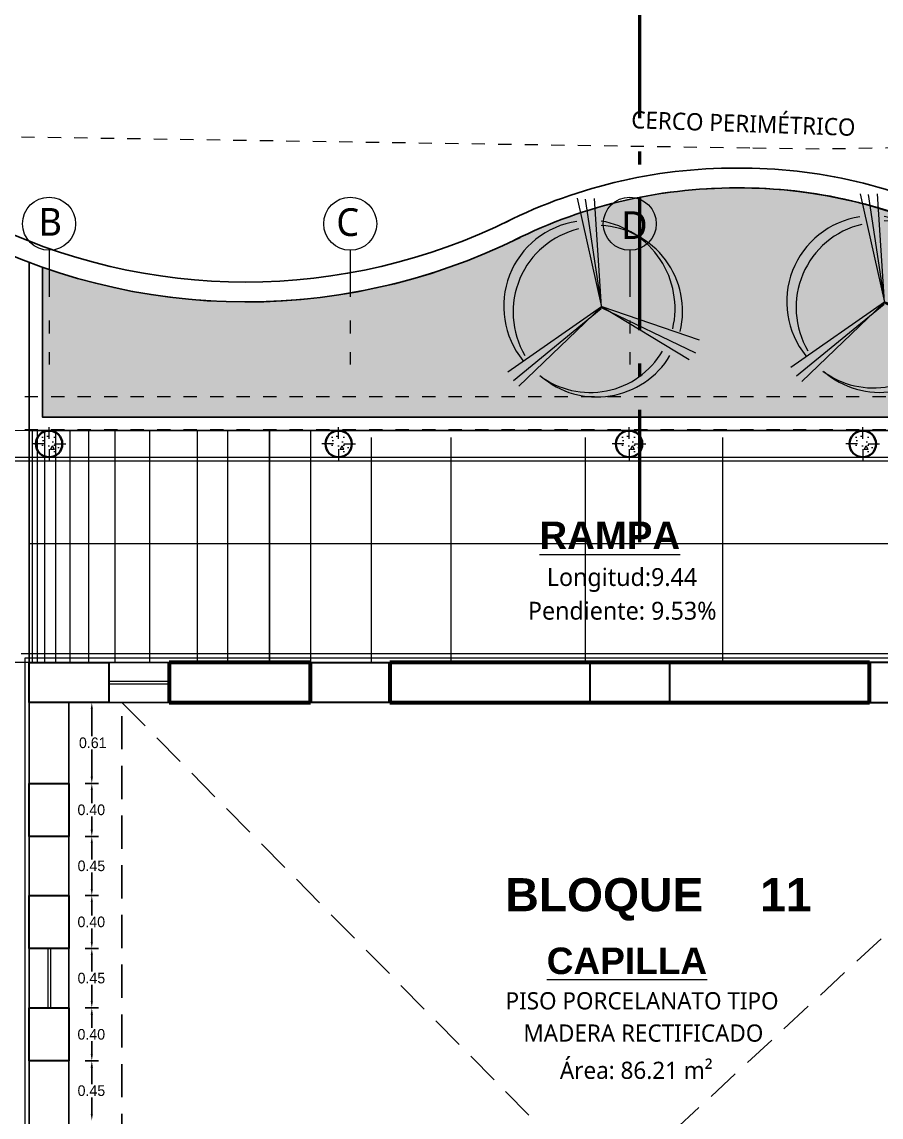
# Model space of a CAD drawing. Header units: millimetres. Extents: x 1 to 121, y 0 to 90.
# Drawn here: x 81.35 to 87.84, y 66.76 to 75.03 of the extents above; entities that cross this region are included whole.
import ezdxf

# ---------------------------------------------------------------- set-up
doc = ezdxf.new("R2010")
doc.units = ezdxf.units.MM
for name, pattern in [('1CORTE', [1.5, 1, -0.25, 0, -0.25]), ('DASHED2', [0.375, 0.25, -0.125]), ('Dot & Dashed', [0.670277762413025, 0.352777767181396, -0.176388883590699, 0, -0.14111111164093])]:
    doc.linetypes.add(name, pattern=pattern)
for name, color, linetype, lineweight in [('0-ARBOL', 64, 'Continuous', 0), ('AA. Proyeccion Corte', 10, '1CORTE', 50), ('EJES', 1, 'Continuous', 13), ('flechas', 180, 'Continuous', 15), ('letras sr', 7, 'Continuous', 5), ('linea 001', 252, 'Continuous', 0), ('Muros el', 144, 'Continuous', 60), ('Proyeccciones', 1, 'DASHED2', 18), ('Structural - Bearing_Pen_No__20', 1, 'Continuous', 0), ('VENTANA', 141, 'Continuous', 0)]:
    doc.layers.add(name, color=color, linetype=linetype, lineweight=lineweight)
for name, color, linetype, lineweight, true_color in [('Structural - Bearing_Pen_No__169', 7, 'Continuous', 13, 0x68b353), ('Structural - Bearing_Pen_No__28', 7, 'Continuous', 35, 0xa80f02), ('Terreno & Paisaje - Terrenos_Pen_No__169', 7, 'Continuous', 13, 0x68b353)]:
    doc.layers.add(name, color=color, linetype=linetype, lineweight=lineweight, true_color=true_color)
doc.styles.add('01COTAS', font='GOTHIC.TTF')
doc.styles.add('Generales', font='trebuc.ttf', dxfattribs={"height": 0.1})
doc.styles.add('Santa Rosa 1 50', font='trebuc.ttf')
doc.styles.add('TURBO_BASS', font='swisseb.ttf')

# ---------------------------------------------------------------- blocks, each defined once
blk = doc.blocks.new('ar7')
for p, q in [((88.07819218078225, 37.81921807819258), (92.00479952004838, 20.47995200479999)), ((89.37706229377099, 37.70622937706269), (92.00379962003836, 20.3799620038001)), ((92.00479952004838, 20.47995200479999), (90.87791220877946, 37.79122087791259)), ((92.00479952004838, 20.47995200479999), (77.00029997000337, 10.0299970003004)), ((77.88721127887248, 8.721127887211317), (91.9018098190185, 20.18098190181029)), ((78.77812218778158, 7.812218778122228), (92.00479952004838, 20.47995200479999)), ((91.90380961903847, 20.38096190381009), (107.031296870317, 13.12968703129729)), ((92.10478952104827, 20.47895210478999), (106.020397960208, 12.03979602039839)), ((107.651234876517, 15.12348765123529), (92.10478952104827, 20.47895210478999))]:
    blk.add_line(p, q)
for centre, radius, start, end in [((90.0414725404587, 20.56298983991883), 13.70337409208423, 98.39343324503977, 219.1797509694021), ((91.17633392911088, 19.73886166070865), 13.76270615131507, 346.6212311606487, 86.84078799996908), ((89.55422906554696, 20.19518378195199), 14.18773711503295, 346.8452160414349, 80.31190670171722), ((91.48286819669715, 19.63731128333134), 13.64874414053011, 103.3595825852463, 210.5356712251809), ((90.16910519510529, 20.21096436039737), 13.430133965601, 233.0434795606987, 329.4405935163784), ((91.21888540280486, 19.739920981536), 13.67649494630806, 229.2629980509103, 328.8764021112596)]:
    blk.add_arc(centre, radius, start, end)

msp = doc.modelspace()

# ---------------------------------------------------------------- hatches: boundary and pattern name
at = {"layer": 'Structural - Bearing_Pen_No__169', "linetype": 'Continuous', "lineweight": 13, "true_color": 0x68b353}
h = msp.add_hatch(dxfattribs=at)
h.set_pattern_fill('STRUCTURAL_CONCRETE', color=85, scale=0.5, style=0, pattern_type=2)
h.set_pattern_definition([(0, (78.59529579236914, 69.46202088663495), (0, 0.3117691577510656), [0.0300000011921, -0.1500000059605]), (0, (78.68529579594542, 69.61790545913618), (0, 0.3117691577510656), [0.0300000011921, -0.1500000059605]), (60.00000000000014, (78.59529579236914, 69.46202088663495), (-0.2700000107289013, 0.1558845788755322), [0.0300000011921, -0.1500000059605]), (60.00000000000014, (78.7752957995217, 69.46202088663495), (-0.2700000107289013, 0.1558845788755322), [0.0300000011921, -0.1500000059605]), (120.0000000000003, (78.62529579356124, 69.46202088663495), (0.2700000107289002, 0.1558845788755341), [0.03000000119209997, -0.1500000059604997]), (120.0000000000003, (78.8052958007138, 69.46202088663495), (0.2700000107289002, 0.1558845788755341), [0.03000000119209997, -0.1500000059604997]), (0, (78.59529579236914, 69.49202088782704), (0, 0.0600000023842), [0, -0.0600000023842, 0, -0.0900000035763]), (44.99999999999999, (78.62529579356124, 69.49202088782704), (-0.04242640855707682, 0.04242640855707686), [0, -0.04500000178815, 0, -0.07500000298025])])
h.paths.add_polyline_path([(81.55518126436027, 71.74087922896933), (81.65518126436018, 71.84087922896924), (81.55518118207146, 71.94087922896915), (81.45605694727692, 71.8540841433105)])
h = msp.add_hatch(dxfattribs=at)
h.set_pattern_fill('STRUCTURAL_CONCRETE', color=85, scale=0.5, style=0, pattern_type=2)
h.set_pattern_definition([(0, (80.78122050230013, 69.46202088663495), (0, 0.3117691577510656), [0.0300000011921, -0.1500000059605]), (0, (80.87122050587641, 69.61790545913618), (0, 0.3117691577510656), [0.0300000011921, -0.1500000059605]), (60.00000000000014, (80.78122050230013, 69.46202088663495), (-0.2700000107289013, 0.1558845788755322), [0.0300000011921, -0.1500000059605]), (60.00000000000014, (80.96122050945269, 69.46202088663495), (-0.2700000107289013, 0.1558845788755322), [0.0300000011921, -0.1500000059605]), (120.0000000000003, (80.81122050349222, 69.46202088663495), (0.2700000107289002, 0.1558845788755341), [0.03000000119209997, -0.1500000059604997]), (120.0000000000003, (80.99122051064478, 69.46202088663495), (0.2700000107289002, 0.1558845788755341), [0.03000000119209997, -0.1500000059604997]), (0, (80.78122050230013, 69.49202088782704), (0, 0.0600000023842), [0, -0.0600000023842, 0, -0.0900000035763]), (44.99999999999999, (80.81122050349222, 69.49202088782704), (-0.04242640855707682, 0.04242640855707686), [0, -0.04500000178815, 0, -0.07500000298025])])
h.paths.add_polyline_path([(83.74110597429126, 71.74087922896933), (83.84110597429117, 71.84087922896924), (83.74110589200245, 71.94087922896915), (83.64198165720791, 71.8540841433105)])
h = msp.add_hatch(dxfattribs=at)
h.set_pattern_fill('STRUCTURAL_CONCRETE', color=85, scale=0.5, style=0, pattern_type=2)
h.set_pattern_definition([(0, (82.97326119861918, 69.46202088663495), (0, 0.3117691577510656), [0.0300000011921, -0.1500000059605]), (0, (83.06326120219546, 69.61790545913618), (0, 0.3117691577510656), [0.0300000011921, -0.1500000059605]), (60.00000000000014, (82.97326119861918, 69.46202088663495), (-0.2700000107289013, 0.1558845788755322), [0.0300000011921, -0.1500000059605]), (60.00000000000014, (83.15326120577174, 69.46202088663495), (-0.2700000107289013, 0.1558845788755322), [0.0300000011921, -0.1500000059605]), (120.0000000000003, (83.00326119981128, 69.46202088663495), (0.2700000107289002, 0.1558845788755341), [0.03000000119209997, -0.1500000059604997]), (120.0000000000003, (83.18326120696383, 69.46202088663495), (0.2700000107289002, 0.1558845788755341), [0.03000000119209997, -0.1500000059604997]), (0, (82.97326119861918, 69.49202088782704), (0, 0.0600000023842), [0, -0.0600000023842, 0, -0.0900000035763]), (44.99999999999999, (83.00326119981128, 69.49202088782704), (-0.04242640855707682, 0.04242640855707686), [0, -0.04500000178815, 0, -0.07500000298025])])
h.paths.add_polyline_path([(85.93314667061031, 71.74087922896933), (86.03314667061022, 71.84087922896924), (85.9331465883215, 71.94087922896915), (85.83402235352696, 71.8540841433105)])
h = msp.add_hatch(dxfattribs=at)
h.set_pattern_fill('STRUCTURAL_CONCRETE', color=85, scale=0.5, style=0, pattern_type=2)
h.set_pattern_definition([(0, (84.73721162838319, 69.46202088663495), (0, 0.3117691577510656), [0.0300000011921, -0.1500000059605]), (0, (84.82721163195947, 69.61790545913618), (0, 0.3117691577510656), [0.0300000011921, -0.1500000059605]), (60.00000000000014, (84.73721162838319, 69.46202088663495), (-0.2700000107289013, 0.1558845788755322), [0.0300000011921, -0.1500000059605]), (60.00000000000014, (84.91721163553575, 69.46202088663495), (-0.2700000107289013, 0.1558845788755322), [0.0300000011921, -0.1500000059605]), (120.0000000000003, (84.76721162957529, 69.46202088663495), (0.2700000107289002, 0.1558845788755341), [0.03000000119209997, -0.1500000059604997]), (120.0000000000003, (84.94721163672784, 69.46202088663495), (0.2700000107289002, 0.1558845788755341), [0.03000000119209997, -0.1500000059604997]), (0, (84.73721162838319, 69.49202088782704), (0, 0.0600000023842), [0, -0.0600000023842, 0, -0.0900000035763]), (44.99999999999999, (84.76721162957529, 69.49202088782704), (-0.04242640855707682, 0.04242640855707686), [0, -0.04500000178815, 0, -0.07500000298025])])
h.paths.add_polyline_path([(87.69709710037432, 71.74087922896933), (87.79709710037423, 71.84087922896924), (87.69709701808551, 71.94087922896915), (87.59797278329097, 71.8540841433105)])
at = {"layer": 'Terreno & Paisaje - Terrenos_Pen_No__169', "linetype": 'Continuous'}
h = msp.add_hatch(dxfattribs=at)
h.set_pattern_fill('CROSS', color=256, scale=0.017, style=0)
h.set_pattern_definition([(0, (0, 0), (0.10795, 0.10795), [0.053975, -0.161925]), (90, (0.0269875, -0.0269875), (-0.10795, 0.10795), [0.053975, -0.161925])])
edge = h.paths.add_edge_path()
edge.add_line((81.50518677140326, 73.17427888987015), (81.50535794047128, 72.0434687207569))
edge.add_line((81.50535794047128, 72.0434687207569), (93.77430748475366, 72.04479516402105))
edge.add_line((93.77430748475366, 72.04479516402105), (93.77412892718208, 73.69636511475476))
edge.add_arc((94.25738026257848, 69.99572120143468), 3.732063400634474, 97.4399125133401, 116.5763409879652)
edge.add_arc((90.55193699383958, 77.55146676144562), 4.683583843883163, 243.68862604935111, 295.7635186312315, ccw=False)
edge.add_arc((86.74585790176863, 69.99892194675854), 3.774091443249191, 62.7153885289376, 116.4198458451785)
edge.add_arc((83.04039699752825, 77.55061881228119), 4.637803526982071, 250.66924402433432, 295.90543013013007, ccw=False)

# ---------------------------------------------------------------- linework, layer by layer
at = {"color": 3, "lineweight": 30}
for p, q in [((81.40518126414989, 69.89087922896945), (81.40518126414989, 70.19087922896952)), ((81.40518126414989, 70.19087922896952), (82.00628750026411, 70.19087922896952)), ((82.00628750026411, 70.19087922896952), (82.00628750026411, 69.89087922896945)), ((83.52843542612945, 69.8908792289686), (83.52843542612945, 70.19087922896867)), ((83.52843542612945, 70.19087922896867), (84.12843542612941, 70.19087922896867)), ((84.12843542612941, 70.19087922896867), (84.12843542612941, 69.8908792289686)), ((85.63843542612942, 69.8908792289686), (85.63843542612942, 70.19087922896867)), ((85.63843542612942, 70.19087922896867), (86.2384354261294, 70.19087922896867)), ((86.2384354261294, 70.19087922896867), (86.2384354261294, 69.8908792289686)), ((88.34843542612938, 70.19087922896867), (87.74843542612939, 70.19087922896867)), ((87.74843542612939, 70.19087922896867), (87.74843542612939, 69.8908792289686)), ((82.00628750026411, 69.89087922896945), (81.40518126414989, 69.89087922896945)), ((84.12843542612941, 69.8908792289686), (83.52843542612945, 69.8908792289686)), ((86.2384354261294, 69.8908792289686), (85.63843542612942, 69.8908792289686)), ((87.74843542612939, 69.8908792289686), (88.34843542612938, 69.8908792289686)), ((81.40518126414975, 68.87930268124623), (81.40518126414975, 69.27930268124632)), ((81.40518126414975, 69.27930268124632), (81.70518126414987, 69.27930268124632)), ((81.70518126414987, 69.27930268124632), (81.70518126414987, 68.87930268124623)), ((81.70518126414987, 68.87930268124623), (81.40518126414975, 68.87930268124623)), ((81.40518126414975, 68.03349767485221), (81.40518126414975, 68.43349767485225)), ((81.40518126414975, 68.43349767485225), (81.70518126414986, 68.4334976748518)), ((81.70518126414986, 68.4334976748518), (81.70518126414986, 68.03349767485176)), ((81.70518126414986, 68.03349767485176), (81.40518126414975, 68.03349767485221)), ((81.40518126414989, 67.18506808967922), (81.40518126414989, 67.5850680896792)), ((81.40518126414989, 67.5850680896792), (81.70518126414987, 67.5850680896792)), ((81.70518126414987, 67.5850680896792), (81.7051812641499, 67.18506808967922)), ((81.7051812641499, 67.18506808967922), (81.40518126414989, 67.18506808967922))]:
    msp.add_line(p, q, dxfattribs=at)
for p, q in [((82.46128750026412, 70.19087922896946), (82.00628750026412, 70.19087922896856)), ((81.40518126414989, 65.68663850450619), (81.40518126414989, 70.0908792289695)), ((81.70518126414986, 65.68663850450608), (81.70518126414986, 69.89087922896945)), ((82.4612875002641, 69.89087922896849), (82.00628750026411, 69.89087922896849))]:
    msp.add_line(p, q)
at = {"color": 9}
for p, q in [((81.82789299633843, 69.89087922896957), (81.92789299633843, 69.89087922896957)), ((81.87789299633843, 69.84087922896956), (81.87789299633843, 69.63509095510804)), ((81.87789299633843, 69.32930268124645), (81.87789299633843, 69.53509095510802)), ((81.82789299633843, 69.27930268124643), (81.92789299633843, 69.27930268124643)), ((81.82789299633832, 69.27930268124643), (81.92789299633831, 69.27930268124643)), ((81.87789299633832, 69.22930268124642), (81.87789299633832, 69.1293026812464)), ((81.87789299633832, 68.92930268124636), (81.87789299633832, 69.02930268124638)), ((81.82789299633832, 68.87930268124634), (81.92789299633831, 68.87930268124634)), ((81.8278929963381, 68.87930268124634), (81.92789299633809, 68.87930268124634)), ((81.87789299633809, 68.82930268124633), (81.87789299633809, 68.70640017804911)), ((81.87789299633809, 68.48349767485192), (81.87789299633809, 68.60640017804909)), ((81.8278929963381, 68.4334976748519), (81.92789299633809, 68.4334976748519)), ((81.8278929963379, 68.4334976748519), (81.92789299633789, 68.4334976748519)), ((81.87789299633789, 68.3834976748519), (81.87789299633789, 68.28349767485193)), ((81.87789299633789, 68.08349767485188), (81.87789299633789, 68.1834976748519)), ((81.8278929963379, 68.03349767485187), (81.92789299633789, 68.03349767485187)), ((81.82789299633792, 68.03349767485187), (81.92789299633792, 68.03349767485187)), ((81.87789299633792, 67.98349767485186), (81.87789299633792, 67.8592828822656)), ((81.87789299633792, 67.63506808967932), (81.87789299633792, 67.75928288226558)), ((81.82789299633792, 67.58506808967931), (81.92789299633792, 67.58506808967931)), ((81.82789299633775, 67.58506808967931), (81.92789299633775, 67.58506808967931)), ((81.87789299633775, 67.5350680896793), (81.87789299633775, 67.43506808967933)), ((81.87789299633775, 67.23506808967934), (81.87789299633775, 67.33506808967931)), ((81.82789299633775, 67.18506808967933), (81.92789299633775, 67.18506808967933)), ((81.82789299633761, 67.18506808967933), (81.9278929963376, 67.18506808967933)), ((81.87789299633761, 67.13506808967932), (81.87789299633761, 67.01006808967932)), ((81.87789299633761, 66.78506808967936), (81.87789299633761, 66.9100680896793))]:
    msp.add_line(p, q, dxfattribs=at)
at = {"color": 1, "linetype": 'DASHED2'}
for p, q in [((82.10518126415067, 65.78663850450593), (82.10518126415067, 69.89087922896945)), ((82.1051812641509, 69.89087922896957), (88.7772201228859, 63.12449772946556)), ((89.76111207706944, 69.89087922896945), (82.81924595788067, 63.46021951781333))]:
    msp.add_line(p, q, dxfattribs=at)
at = {"lineweight": -3}
for points in [[(81.40518126414962, 73.21065440457019), (81.40537307617822, 71.94346872075691), (93.8743184401291, 71.94346872075693), (93.8741266281005, 73.71763589739341)], [(81.50518677140326, 73.17427888987015), (81.50535794047128, 72.0434687207569), (93.77430762816054, 72.04346872075692), (93.77412892718209, 73.69636511475476)]]:
    msp.add_lwpolyline(points, dxfattribs=at)
for centre, radius, start, end in [((86.7362804615114, 70.04110853720272), 3.882063400634577, 88.97312755388533, 116.5631448903079), ((86.78194352744327, 70.14268551724331), 3.779938574485631, 62.18136829367472, 89.63759233567546), ((86.7362804615114, 70.04110853720272), 3.732063400634486, 88.97312755388533, 116.576340987965), ((86.78194352744327, 70.14268551724331), 3.62993857448554, 62.18136829367472, 89.63759233567546), ((83.04039699752826, 77.55061881228107), 4.637803526981964, 239.8142149281713, 296.5037379522856), ((83.04039699752826, 77.55061881228107), 4.487803526981873, 243.4443261230746, 296.5147477223391)]:
    msp.add_arc(centre, radius, start, end, dxfattribs=at)
at = {"color": 9}
for points in [[(81.86955966300509, 69.84087922896956), (81.88622632967177, 69.84087922896956), (81.87789299633843, 69.89087922896957)], [(81.86955966300509, 69.32930268124645), (81.88622632967177, 69.32930268124645), (81.87789299633843, 69.27930268124643)], [(81.86955966300498, 69.22930268124642), (81.88622632967166, 69.22930268124642), (81.87789299633832, 69.27930268124643)], [(81.86955966300498, 68.92930268124636), (81.88622632967166, 68.92930268124636), (81.87789299633832, 68.87930268124634)], [(81.86955966300475, 68.82930268124633), (81.88622632967143, 68.82930268124633), (81.87789299633809, 68.87930268124634)], [(81.86955966300475, 68.48349767485192), (81.88622632967143, 68.48349767485192), (81.87789299633809, 68.4334976748519)], [(81.86955966300455, 68.3834976748519), (81.88622632967123, 68.3834976748519), (81.87789299633789, 68.4334976748519)], [(81.86955966300455, 68.08349767485188), (81.88622632967123, 68.08349767485188), (81.87789299633789, 68.03349767485187)], [(81.86955966300458, 67.98349767485186), (81.88622632967126, 67.98349767485186), (81.87789299633792, 68.03349767485187)], [(81.86955966300458, 67.63506808967932), (81.88622632967126, 67.63506808967932), (81.87789299633792, 67.58506808967931)], [(81.86955966300441, 67.5350680896793), (81.88622632967109, 67.5350680896793), (81.87789299633775, 67.58506808967931)], [(81.86955966300441, 67.23506808967934), (81.88622632967109, 67.23506808967934), (81.87789299633775, 67.18506808967933)], [(81.86955966300427, 67.13506808967932), (81.88622632967095, 67.13506808967932), (81.87789299633761, 67.18506808967933)], [(81.86955966300427, 66.78506808967936), (81.88622632967095, 66.78506808967936), (81.87789299633761, 66.73506808967934)]]:
    msp.add_solid(points, dxfattribs=at)
at = {"layer": 'AA. Proyeccion Corte', "color": 7}
msp.add_line((86.01410146364114, 71.09893907592999), (86.01410146364114, 77.84030290263871), dxfattribs=at)
at = {"layer": 'EJES', "linetype": 'Dot & Dashed'}
for p, q in [((81.55518126493935, 73.3029746460301), (81.55518126493935, 72.44087908546427)), ((83.82843534457032, 73.30297464603021), (83.82843534457032, 72.44087908546439)), ((85.93843542686349, 73.30297464603032), (85.93843542686349, 72.4408790854645))]:
    msp.add_line(p, q, dxfattribs=at)
at = {"layer": 'EJES', "color": 1}
for centre in [(81.55518126493935, 73.50297464602997), (83.82843534457032, 73.50297464603008), (85.93843542686349, 73.5029746460302)]:
    msp.add_circle(centre, 0.2000000000000114, dxfattribs=at)
at = {"layer": 'flechas', "color": 7, "true_color": 0xffffff}
msp.add_line((81.40518127339264, 71.09087919566414), (90.46111207707065, 71.09087922896967), dxfattribs=at)
at = {"layer": 'linea 001'}
for p, q in [((79.65774634968099, 71.9467858146439), (93.62411199623875, 71.94098185960164)), ((81.40518126453158, 70.19087922896952), (81.40518126453158, 71.94608092770252)), ((81.4051812647291, 70.19087922896952), (81.40518127119014, 71.94608092769974)), ((81.4051812647291, 70.19087922896952), (81.40518127119014, 71.94608092769974)), ((81.40518126414989, 70.19087922896952), (81.40518126414962, 71.9460809277027)), ((81.40518127027198, 70.19087922896952), (81.40518127082001, 71.94608092769991)), ((81.40518127025524, 71.94608092770014), (81.4051812702552, 70.19087922896952)), ((81.43021791794905, 70.19087922896952), (81.43021791794918, 71.94607053062069)), ((81.46737980414122, 70.19087922896952), (81.46737980414134, 71.94605509823978)), ((81.52427340592762, 70.19087922896952), (81.52427340592773, 71.94603147178205)), ((81.60683366307305, 70.19087922896952), (81.60683366307372, 71.94599718661883)), ((81.71534355805623, 70.19087922896952), (81.71534355805599, 71.94595212523464)), ((81.85469786735005, 70.19087922896952), (81.85469786735057, 71.94589425495403)), ((82.05346068931509, 70.19087922896952), (82.05346068931522, 71.94581171383757)), ((82.3158276977959, 70.19087922896952), (82.31582769779614, 71.94570275952915)), ((82.67559991339328, 70.19087922896952), (82.67559991339334, 71.9455533553294)), ((82.90398314614191, 70.19087922896952), (82.90398314614178, 71.94545851361389)), ((83.22010857699348, 71.94532723480754), (83.22010857699348, 70.19087922896952)), ((83.2201085769936, 70.19087922896952), (83.22010857699348, 71.94532723480754)), ((83.52817868967257, 71.94519930116886), (83.52817868967257, 70.19087922896952)), ((83.98542390862445, 71.89087922896951), (83.98542390862445, 70.19087922896952)), ((84.58707049173411, 71.89087922896951), (84.58707049173411, 70.19087922896952)), ((85.6023391784329, 71.89087922896951), (85.6023391784329, 70.19087922896952)), ((86.63742476955727, 71.89087922896951), (86.63742476955724, 70.19087922896952)), ((79.90518126414995, 71.74087923683649), (93.58522085931801, 71.74087923683649)), ((93.585220859318, 71.71087923683653), (79.93518126414993, 71.71087923683652)), ((81.37518126414987, 70.25684817597002), (81.34518126414987, 70.25684817597002)), ((90.52111207707065, 70.25684817597002), (81.37518126414987, 70.25684817597002)), ((81.4051812647291, 70.19087915454773), (79.70518126472898, 70.19087915454773)), ((81.37518126414987, 70.19684817597008), (81.37518126414987, 70.22684817597005)), ((81.37518126414987, 70.22684817597005), (90.52111207707065, 70.22684817597005)), ((81.37518126414987, 70.09087915454771), (81.37518126414987, 70.19684817597008)), ((81.37518126414987, 65.68663850450619), (81.37518126414987, 70.0908792289695))]:
    msp.add_line(p, q, dxfattribs=at)
msp.add_lwpolyline([(81.50518677140326, 73.17427888987015), (81.50535794047128, 72.0434687207569), (93.77430748475366, 72.04479516402105), (93.77412892718208, 73.69636511475476, 0.08369301363485916), (92.58769305721655, 73.33345124782939, -0.231212415084231), (88.47594245386806, 73.3531094287866, 0.2387153054758019), (85.06659325614868, 73.37883858359704, -0.1999839188395263)], format="xyb", close=True, dxfattribs=at)
at = {"layer": 'Muros el', "ltscale": 0.05}
for p, q in [((82.46128750026412, 70.19087922896946), (82.4612875002641, 69.8908792289694)), ((83.52843542612946, 70.19087922896867), (82.46128750026412, 70.19087922896946)), ((83.52843542612945, 69.8908792289686), (83.52843542612946, 70.19087922896867)), ((84.12843542612943, 70.19087922896867), (84.12843542612941, 69.8908792289686)), ((87.7484354261294, 70.19087922896867), (84.12843542612943, 70.19087922896867)), ((87.74843542612939, 69.8908792289686), (87.7484354261294, 70.19087922896867)), ((82.4612875002641, 69.8908792289694), (83.52843542612945, 69.8908792289686)), ((84.12843542612941, 69.8908792289686), (87.74843542612939, 69.8908792289686))]:
    msp.add_line(p, q, dxfattribs=at)
at = {"layer": 'Proyeccciones', "linetype": 'DASHED2', "lineweight": 9, "ltscale": 0.4}
for p, q in [((86.84532084131723, 74.07326631019234), (77.52261452968924, 74.21331761512383)), ((87.36767444415403, 74.06646061026854), (86.84532084131723, 74.07326631019234))]:
    msp.add_line(p, q, dxfattribs=at)
at = {"layer": 'Proyeccciones', "color": 165, "linetype": 'DASHED2', "lineweight": 9, "ltscale": 0.4, "true_color": 0x5e67af}
for p, q in [((93.87107754374352, 72.1967858146445), (64.75948577591431, 72.1967858146445)), ((93.87107754374352, 71.9467858146445), (64.7594857759036, 71.9467858146445))]:
    msp.add_line(p, q, dxfattribs=at)
at = {"layer": 'Proyeccciones', "linetype": 'DASHED2', "lineweight": 9, "ltscale": 0.4}
for points in [[(105.3017760250213, 74.72962148929125), (93.36736915422449, 74.15294771394267), (87.36767444415403, 74.06646061026854)], [(105.3017760250213, 74.72962148929119), (93.36736915422449, 74.15294771394261), (87.36767444415403, 74.06646061026848)]]:
    msp.add_lwpolyline(points, dxfattribs=at)
at = {"layer": 'Structural - Bearing_Pen_No__20', "color": 1, "linetype": 'Continuous', "lineweight": 0}
for p, q in [((81.55518118207146, 71.88087917383018), (81.55518118207146, 71.96837917383004)), ((83.74110589200245, 71.88087917383018), (83.74110589200245, 71.96837917383004)), ((85.9331465883215, 71.88087917383018), (85.9331465883215, 71.96837917383004)), ((87.69709701808551, 71.88087917383018), (87.69709701808551, 71.96837917383004)), ((81.51518131949933, 71.84087914668044), (81.42768131949924, 71.84087914668044)), ((81.59518131949972, 71.84087914668044), (81.68268131949935, 71.84087914668044)), ((83.70110602943032, 71.84087914668044), (83.61360602943023, 71.84087914668044)), ((83.7811060294307, 71.84087914668044), (83.86860602943034, 71.84087914668044)), ((85.89314672574938, 71.84087914668044), (85.80564672574928, 71.84087914668044)), ((85.97314672574976, 71.84087914668044), (86.0606467257494, 71.84087914668044)), ((87.65709715551338, 71.84087914668044), (87.56959715551329, 71.84087914668044)), ((87.73709715551377, 71.84087914668044), (87.8245971555134, 71.84087914668044)), ((81.55518118207146, 71.80087917383003), (81.55518118207146, 71.71337917383016)), ((83.74110589200245, 71.80087917383003), (83.74110589200245, 71.71337917383016)), ((85.9331465883215, 71.80087917383003), (85.9331465883215, 71.71337917383016)), ((87.69709701808551, 71.80087917383003), (87.69709701808551, 71.71337917383016))]:
    msp.add_line(p, q, dxfattribs=at)
at = {"layer": 'Structural - Bearing_Pen_No__28', "color": 14, "linetype": 'Continuous', "lineweight": 35, "true_color": 0xa80f02}
for centre in [(81.55518126436027, 71.84087922896924), (83.74110597429126, 71.84087922896924), (85.93314667061031, 71.84087922896924), (87.69709710037432, 71.84087922896924)]:
    msp.add_circle(centre, 0.1, dxfattribs=at)
at = {"layer": 'VENTANA'}
for p, q in [((82.00628750026412, 70.05087922896851), (82.46128750026413, 70.05087922896851)), ((82.00628750026412, 70.03087922896853), (82.46128750026413, 70.03087922896853)), ((81.54518126414973, 68.03349767485199), (81.54518126414973, 67.58506808967903)), ((81.56518126414971, 68.03349767485199), (81.56518126414971, 67.58506808967903))]:
    msp.add_line(p, q, dxfattribs=at)

# ---------------------------------------------------------------- block references
at = {"layer": '0-ARBOL', "xscale": 0.04720346679882255, "yscale": 0.04720346679882255, "zscale": 0.04720346679882255}
for p in [(83.51934365529323, 71.94404294860651), (81.38320605056484, 71.90940829484889)]:
    msp.add_blockref('ar7', p, dxfattribs=at)

# ---------------------------------------------------------------- texts
at = {"color": 7, "style": '01COTAS'}
for s, p in [('0.61', (81.78081617784767, 69.54609707339485)), ('0.40', (81.76991203100867, 69.04030879953321)), ('0.45', (81.77056464827561, 68.61740629633591)), ('0.40', (81.76991203100825, 68.19450379313874)), ('0.45', (81.77056464827544, 67.77028900055241)), ('0.40', (81.7699120310081, 67.34607420796614)), ('0.45', (81.77056464827513, 66.92107420796613))]:
    msp.add_text(s, height=0.08, dxfattribs=at).set_placement(p)
at = {"layer": 'EJES', "color": 0, "style": 'Generales'}
for s, p in [('B', (81.475467731799, 73.41269477091387)), ('C', (83.72316926195838, 73.41055931799964)), ('D', (85.87434775118577, 73.38720907315073))]:
    msp.add_text(s, height=0.2089997690400119, rotation=359.9999999999999, dxfattribs=at).set_placement(p)
at = {"layer": 'letras sr'}
for s, height, style, p in [('%%URAMPA', 0.2073175499998652, 'TURBO_BASS', (85.25669917403992, 71.04776075154884)), ('Longitud:9.44', 0.1347564074999124, 'Santa Rosa 1 50', (85.31244572782435, 70.76941442050565)), ('Pendiente: 9.53%%%', 0.1347564074999124, 'Santa Rosa 1 50', (85.16961301038, 70.51525513696247)), ('%%UCAPILLA', 0.2000004600000114, 'TURBO_BASS', (85.31165616064304, 67.84074268877231)), ('PISO PORCELANATO TIPO', 0.1300002990000074, 'Santa Rosa 1 50', (85.00089986439707, 67.57388364937229)), ('MADERA RECTIFICADO', 0.1300002990000074, 'Santa Rosa 1 50', (85.13523350669708, 67.33035799697228)), ('Área: 86.21 m²', 0.1300002990000074, 'Santa Rosa 1 50', (85.41094794555265, 67.04945178721673))]:
    msp.add_text(s, height=height, dxfattribs=dict(at, style=style)).set_placement(p)
at = {"layer": 'letras sr', "insert": (86.79801154719149, 74.32436760531252), "char_height": 0.13, "width": 2.474158290710257, "attachment_point": 2, "rotation": 357.99674688400756, "style": 'Generales'}
msp.add_mtext('\\pxqc;CERCO PERIMÉTRICO', dxfattribs=at)
at = {"layer": 'letras sr', "char_height": 0.2500000000000142, "width": 1.175698067177858, "attachment_point": 1, "style": 'Santa Rosa 1 50'}
for s, insert in [('{\\fSwis721 Ex BT|b1|i0|c0|p34;BLOQUE }', (84.99952657461898, 68.56452995449231)), ('{\\fSwis721 Ex BT|b1|i0|c0|p34;11}', (86.92183224442014, 68.56452995449231))]:
    msp.add_mtext(s, dxfattribs=dict(at, insert=insert))

doc.saveas('drawing.dxf')
